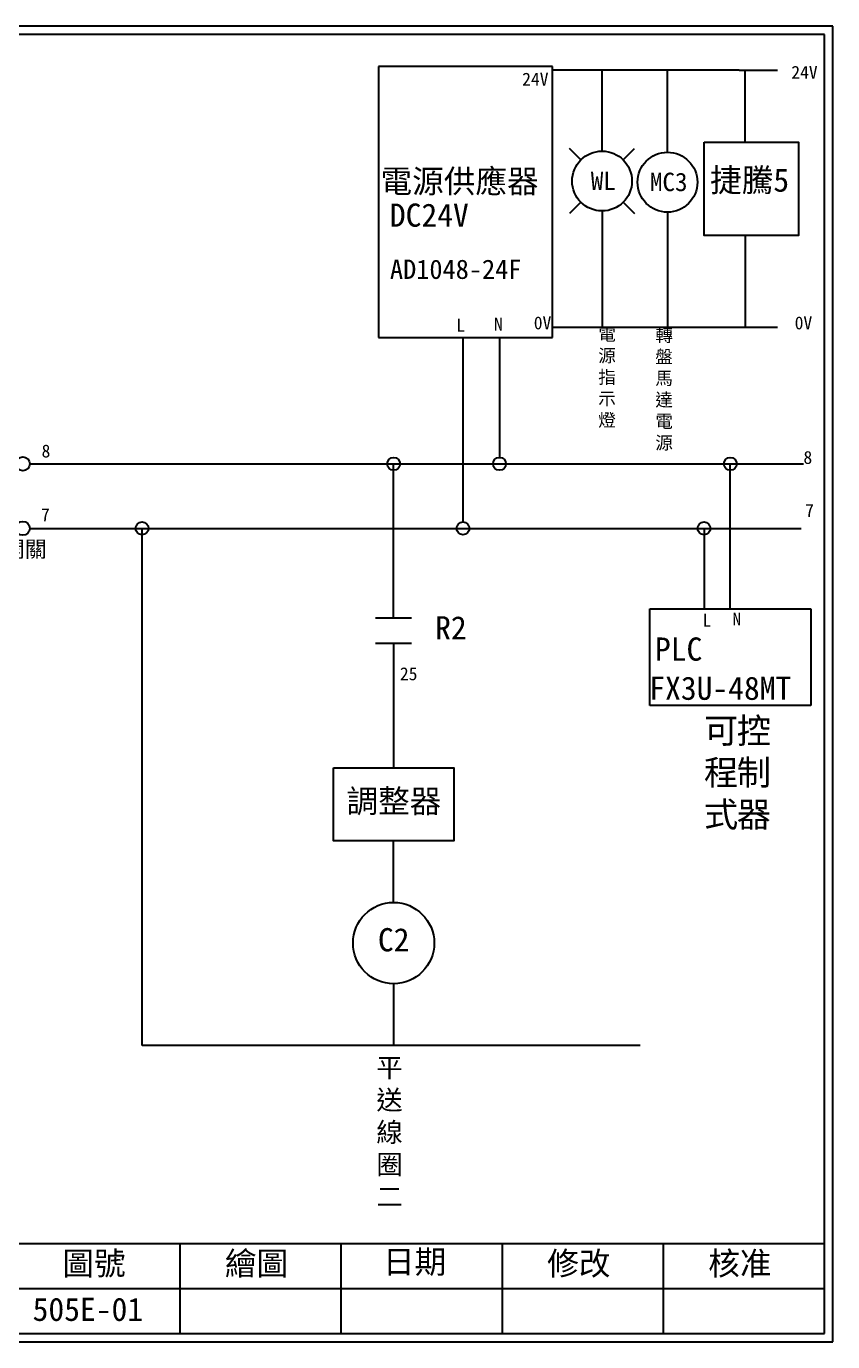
# Model space of a CAD drawing. Extents: x 10 to 297, y 3 to 207.
# Drawn here: x 171.9 to 297, y 3 to 207 of the extents above; entities that cross this region are included whole.
import ezdxf
from ezdxf.enums import TextEntityAlignment as Align

# ---------------------------------------------------------------- set-up
doc = ezdxf.new("R2010")
doc.units = 0
doc.layers.get('0').update_dxf_attribs({"linetype": 'CONTINUOUS'})
for name, color, linetype in [('7', 7, 'CONTINUOUS'), ('圖框層', 7, 'CONTINUOUS'), ('標尺寸層', 3, 'CONTINUOUS')]:
    doc.layers.add(name, color=color, linetype=linetype)
doc.styles.add('CNS', font='romanc.shx', dxfattribs={"bigfont": 'chineset.shx'})
doc.styles.add('STSL', font='KAIU.TTF')

msp = doc.modelspace()

# ---------------------------------------------------------------- linework, layer by layer
for p, q in [((253.52, 200.72), (226.52, 200.72)), ((226.52, 200.72), (226.52, 158.72)), ((253.52, 158.72), (253.52, 200.72)), ((282.49, 200.19), (253.52, 200.19)), ((261.21, 191.51), (261.21, 200.19)), ((261.21, 187.61), (261.21, 191.51)), ((271.36, 187.43), (271.36, 191.33)), ((257.93, 186.25), (256.16, 188.02)), ((264.49, 186.25), (266.26, 188.02)), ((257.93, 179.69), (256.16, 177.92)), ((264.49, 179.69), (266.26, 177.92)), ((261.21, 178.33), (261.21, 174.38)), ((271.36, 178.15), (271.36, 174.2)), ((261.21, 174.38), (261.21, 160.24)), ((271.36, 174.2), (271.36, 160.06)), ((282.49, 160.24), (253.52, 160.24)), ((226.52, 158.72), (249.52, 158.72)), ((239.63, 158.72), (239.63, 130.12)), ((245.3, 158.72), (245.3, 140.12)), ((249.52, 158.72), (253.52, 158.72)), ((172.41, 139.12), (292.46, 139.12)), ((228.87, 115.27), (228.87, 139.12)), ((281.11, 116.64), (281.11, 139.12)), ((172.41, 129.12), (292.09, 129.12)), ((268.61, 116.64), (293.61, 116.64)), ((268.61, 101.64), (268.61, 116.64)), ((293.61, 116.64), (293.61, 101.64)), ((228.87, 111.3), (228.87, 91.96)), ((293.61, 101.64), (268.61, 101.64)), ((228.87, 71.11), (228.87, 80.64)), ((228.87, 58.51), (228.87, 48.91))]:
    msp.add_line(p, q)
msp.add_lwpolyline([(219.54, 91.96), (238.2, 91.96), (238.2, 80.64), (219.54, 80.64)], close=True)
for centre, radius in [((261.21, 182.97), 4.64), ((271.36, 182.79), 4.64), ((245.3, 139.12), 1), ((239.63, 129.12), 1), ((228.87, 64.81), 6.3)]:
    msp.add_circle(centre, radius)
at = {"layer": '7'}
for centre in [(171.34, 139.12), (171.34, 129.12)]:
    msp.add_circle(centre, 1.07, dxfattribs=at)
at = {"layer": '圖框層', "color": 0}
for p, q in [((297, 206.97), (10, 206.97)), ((295.75, 205.72), (11.25, 205.72)), ((11.25, 18.25), (295.75, 18.25)), ((195.75, 4.25), (195.75, 18.25)), ((220.75, 4.25), (220.75, 18.25)), ((245.75, 4.25), (245.75, 18.25)), ((270.75, 4.25), (270.75, 18.25)), ((145.75, 11.25), (295.75, 11.25)), ((11.25, 4.25), (295.75, 4.25)), ((10, 3), (297, 3))]:
    msp.add_line(p, q, dxfattribs=at)
at = {"layer": '圖框層', "color": 7}
for p, q in [((297, 3), (297, 206.97)), ((295.75, 4.25), (295.75, 205.72))]:
    msp.add_line(p, q, dxfattribs=at)
at = {"layer": '標尺寸層', "color": 7}
for p, q in [((271.36, 191.33), (271.36, 200.19)), ((282.49, 200.19), (288.43, 200.19)), ((283.42, 189.05), (283.42, 200.19)), ((283.42, 174.49), (283.42, 160.24)), ((288.43, 160.24), (282.49, 160.24)), ((189.84, 48.91), (189.84, 129.12)), ((277.03, 129.15), (277.03, 116.64)), ((226.08, 115.27), (231.65, 115.27)), ((226.08, 111.3), (231.65, 111.3)), ((267.13, 48.91), (189.84, 48.91))]:
    msp.add_line(p, q, dxfattribs=at)
msp.add_lwpolyline([(277.08, 188.98), (291.69, 188.98), (291.69, 174.54), (277.08, 174.54)], close=True, dxfattribs=at)
for centre in [(228.87, 139.12), (281.11, 139.12), (189.84, 129.12), (277.03, 129.12)]:
    msp.add_circle(centre, 1, dxfattribs=at)

# ---------------------------------------------------------------- texts
at = {"color": 7}
for s, p in [('WL', (261.41, 183.02)), ('MC3', (271.56, 182.84))]:
    msp.add_text(s, height=2.856, dxfattribs=at).set_placement(p, align=Align.MIDDLE_CENTER)
at = {"layer": '圖框層', "color": 0, "style": 'STSL'}
for s, height, p in [('24V', 2, (290.58, 198.84)), ('24V', 2, (248.82, 197.78)), ('電源供應器', 3.6, (226.83, 181.14)), ('捷騰5', 3.6, (277.97, 181.32)), ('DC24V', 3.6, (228.29, 175.89)), ('AD1048-24F', 3, (228.3, 167.8)), ('L', 2, (238.59, 159.63)), ('N', 2, (244.45, 159.78)), ('0V', 2, (250.62, 159.98)), ('0V', 2, (291.1, 159.98)), ('8', 2, (174.25, 140.11)), ('8', 2, (292.46, 139.12)), ('7', 2, (292.73, 130.9)), ('7', 2, (174.16, 130.22)), ('R2', 3.6, (235.31, 111.9)), ('L', 2, (276.8, 113.88)), ('N', 2, (281.44, 114.06)), ('PLC', 3.6, (269.42, 108.6)), ('25', 2, (229.85, 105.57)), ('FX3U-48MT', 3.6, (268.54, 102.53)), ('調整器', 3.6, (221.55, 85.02)), ('C2', 3.6, (226.43, 63.53)), ('圖號', 3.6, (177.47, 13.34)), ('繪圖', 3.6, (202.69, 13.34)), ('日期', 3.6, (227.22, 13.59)), ('修改', 3.6, (252.69, 13.34)), ('核准', 3.6, (277.69, 13.34)), ('505E-01', 3.6, (172.86, 6.22))]:
    msp.add_text(s, height=height, dxfattribs=at).set_placement(p)
at = {"layer": '標尺寸層', "color": 7, "attachment_point": 1, "style": 'CNS'}
for s, insert, char_height, width in [('{\\fDFKai-SB|b0|i0|c136|p65;電\\P源指示燈}', (260.62, 160.24), 2, 4.1392), ('{\\fDFKai-SB|b0|i0|c136|p65;轉盤馬達電源}', (269.47, 160.06), 2, 4.1392), ('{\\fDFKai-SB|b0|i0|c136|p65;電源開關}', (161.42, 127.16), 2.5, 14.0847), ('{\\fDFKai-SB|b0|i0|c136|p65;控制器}', (282.11, 99.71), 3.9, 5.4243), ('{\\fDFKai-SB|b0|i0|c136|p65;可程式}', (277.02, 99.71), 3.9, 5.4243), ('{\\fDFKai-SB|b0|i0|c136|p65;平送線圈二}', (226.19, 46.99), 3, 5.4243)]:
    msp.add_mtext(s, dxfattribs=dict(at, insert=insert, char_height=char_height, width=width))

doc.saveas('drawing.dxf')
